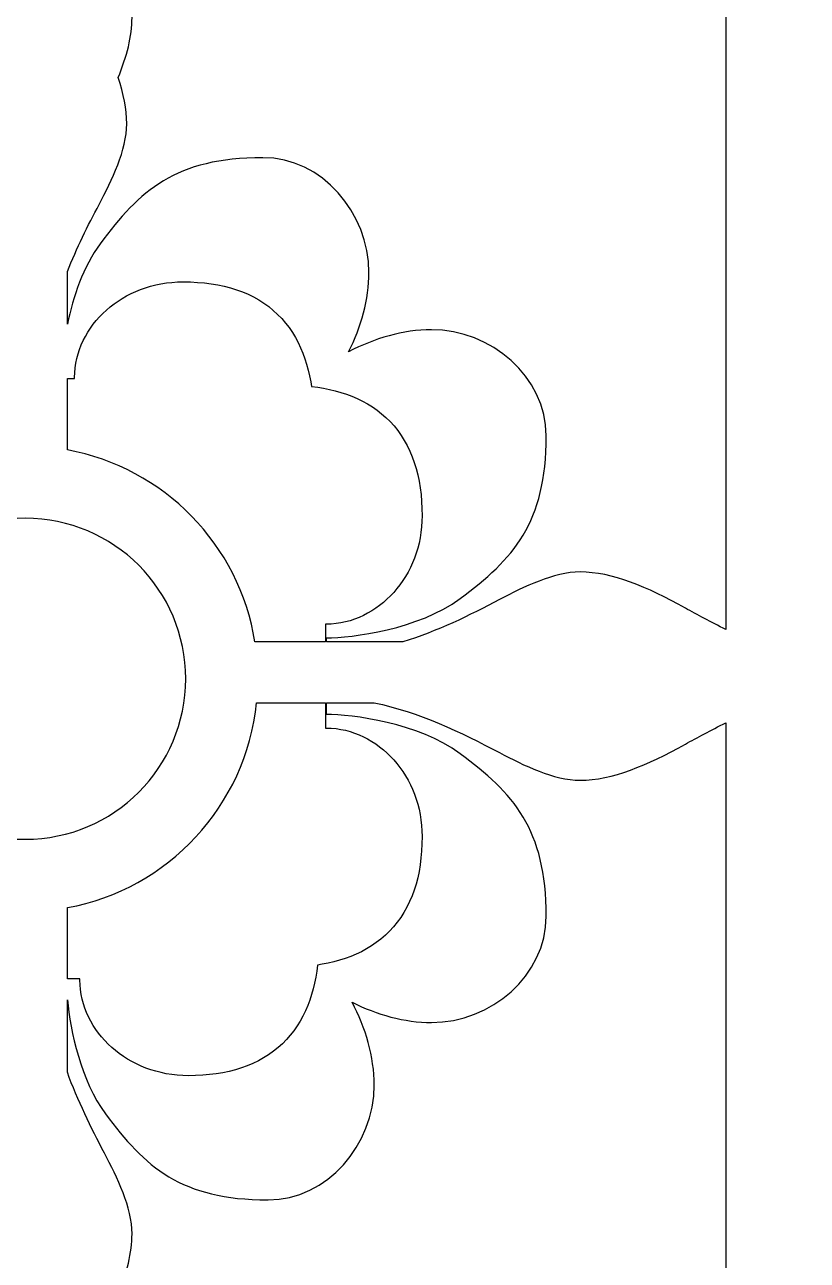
# Model space of a CAD drawing. Header units: centimetres. Extents: x -9.9 to 7.5, y -9.5 to 6.6.
# Drawn here: x 0.302 to 1.127, y -1.533 to -0.231 of the extents above; entities that cross this region are included whole.
import ezdxf

# ---------------------------------------------------------------- set-up
doc = ezdxf.new("R2010")
doc.units = ezdxf.units.CM
doc.header["$MEASUREMENT"] = 0
doc.layers.add('layer 1', color=7, linetype='Continuous')

msp = doc.modelspace()

# ---------------------------------------------------------------- linework, layer by layer
at = {"layer": 'layer 1', "color": 242}
for points, knots in [([(-0.77341, -9.47414), (-0.77341, -9.47414), (-0.77341, 6.55374), (-0.77341, 6.55374), (-0.77341, 6.55374), (-0.77341, 6.55374), (7.53147, 6.55374), (7.53147, 6.55374), (7.53147, 6.55374), (7.53147, 6.55374), (7.53147, -9.47414), (7.53147, -9.47414), (7.53147, -9.47414), (7.53147, -9.47414), (-0.77341, -9.47414), (-0.77341, -9.47414)], [0, 0, 0, 0, 0.2, 0.2, 0.2, 0.2, 0.4, 0.4, 0.4, 0.4, 0.6, 0.6, 0.6, 0.6, 1, 1, 1, 1]), ([(1.04143, -0.86836), (1.04143, -0.86836), (1.04143, 0.31577), (1.04143, 0.31577), (1.04143, 0.31577), (1.02586, 0.30773), (1.01133, 0.29998), (0.99876, 0.29316), (0.99876, 0.29316), (0.95845, 0.27074), (0.92149, 0.25507), (0.88788, 0.25507), (0.88788, 0.25507), (0.85988, 0.25507), (0.82851, 0.27074), (0.80274, 0.2842), (0.80274, 0.2842), (0.76241, 0.30561), (0.71724, 0.32701), (0.67078, 0.33685), (0.67078, 0.33685), (0.67078, 0.33685), (0.62017, 0.33685), (0.62017, 0.33685), (0.62017, 0.33685), (0.62017, 0.33685), (0.62017, 0.32452), (0.62017, 0.32452), (0.62017, 0.32452), (0.64705, 0.32452), (0.71763, 0.31556), (0.7613, 0.28307), (0.7613, 0.28307), (0.81732, 0.24163), (0.85203, 0.20356), (0.85203, 0.11169), (0.85203, 0.11169), (0.85203, 0.04896), (0.7938, -0.00031), (0.73106, -0.00031), (0.73106, -0.00031), (0.70267, -0.00031), (0.67337, 0.00795), (0.6474, 0.02104), (0.6474, 0.02104), (0.66159, -0.00582), (0.67066, -0.03656), (0.67066, -0.0663), (0.67066, -0.0663), (0.67066, -0.12905), (0.62139, -0.18728), (0.55866, -0.18728), (0.55866, -0.18728), (0.46679, -0.18728), (0.42872, -0.15257), (0.38728, -0.09655), (0.38728, -0.09655), (0.36131, -0.06164), (0.35037, -0.00953), (0.34703, 0.0237), (0.34703, 0.0237), (0.34703, 0.0237), (0.34703, -0.05262), (0.34703, -0.05262), (0.34703, -0.05262), (0.35784, -0.08251), (0.372, -0.11131), (0.38616, -0.13799), (0.38616, -0.13799), (0.39961, -0.16376), (0.41528, -0.19512), (0.41528, -0.22313), (0.41528, -0.22313), (0.41528, -0.24308), (0.40976, -0.26421), (0.40059, -0.28651), (0.40059, -0.28651), (0.40636, -0.30341), (0.40968, -0.31959), (0.40968, -0.33506), (0.40968, -0.33506), (0.40968, -0.36307), (0.39401, -0.39444), (0.38055, -0.4202), (0.38055, -0.4202), (0.36872, -0.44248), (0.3569, -0.46624), (0.34703, -0.49087), (0.34703, -0.49087), (0.34703, -0.49087), (0.34703, -0.54626), (0.34703, -0.54626), (0.34703, -0.54626), (0.35309, -0.51773), (0.36384, -0.48563), (0.38168, -0.46164), (0.38168, -0.46164), (0.42312, -0.40563), (0.46119, -0.37092), (0.55306, -0.37092), (0.55306, -0.37092), (0.61579, -0.37092), (0.66506, -0.42914), (0.66506, -0.49189), (0.66506, -0.49189), (0.66506, -0.52027), (0.6568, -0.54958), (0.64371, -0.57554), (0.64371, -0.57554), (0.67057, -0.56135), (0.70132, -0.55228), (0.73106, -0.55228), (0.73106, -0.55228), (0.7938, -0.55228), (0.85203, -0.60156), (0.85203, -0.66429), (0.85203, -0.66429), (0.85203, -0.75615), (0.81732, -0.79422), (0.7613, -0.83566), (0.7613, -0.83566), (0.71763, -0.86815), (0.64705, -0.87712), (0.62017, -0.87712), (0.62017, -0.87712), (0.62017, -0.87712), (0.62017, -0.88147), (0.62017, -0.88147), (0.62017, -0.88147), (0.62017, -0.88147), (0.70095, -0.88147), (0.70095, -0.88147), (0.70095, -0.88147), (0.73671, -0.87026), (0.7712, -0.85352), (0.80274, -0.83678), (0.80274, -0.83678), (0.82851, -0.82334), (0.85988, -0.80767), (0.88788, -0.80767), (0.88788, -0.80767), (0.92149, -0.80767), (0.95845, -0.82334), (0.99876, -0.84575), (0.99876, -0.84575), (1.01133, -0.85257), (1.02586, -0.86032), (1.04143, -0.86836)], [0, 0, 0, 0, 0.0263158, 0.0263158, 0.0263158, 0.0263158, 0.0526316, 0.0526316, 0.0526316, 0.0526316, 0.0789474, 0.0789474, 0.0789474, 0.0789474, 0.1052632, 0.1052632, 0.1052632, 0.1052632, 0.1315789, 0.1315789, 0.1315789, 0.1315789, 0.1578947, 0.1578947, 0.1578947, 0.1578947, 0.1842105, 0.1842105, 0.1842105, 0.1842105, 0.2105263, 0.2105263, 0.2105263, 0.2105263, 0.2368421, 0.2368421, 0.2368421, 0.2368421, 0.2631579, 0.2631579, 0.2631579, 0.2631579, 0.2894737, 0.2894737, 0.2894737, 0.2894737, 0.3157895, 0.3157895, 0.3157895, 0.3157895, 0.3421053, 0.3421053, 0.3421053, 0.3421053, 0.3684211, 0.3684211, 0.3684211, 0.3684211, 0.3947368, 0.3947368, 0.3947368, 0.3947368, 0.4210526, 0.4210526, 0.4210526, 0.4210526, 0.4473684, 0.4473684, 0.4473684, 0.4473684, 0.4736842, 0.4736842, 0.4736842, 0.4736842, 0.5, 0.5, 0.5, 0.5, 0.5263158, 0.5263158, 0.5263158, 0.5263158, 0.5526316, 0.5526316, 0.5526316, 0.5526316, 0.5789474, 0.5789474, 0.5789474, 0.5789474, 0.6052632, 0.6052632, 0.6052632, 0.6052632, 0.6315789, 0.6315789, 0.6315789, 0.6315789, 0.6578947, 0.6578947, 0.6578947, 0.6578947, 0.6842105, 0.6842105, 0.6842105, 0.6842105, 0.7105263, 0.7105263, 0.7105263, 0.7105263, 0.7368421, 0.7368421, 0.7368421, 0.7368421, 0.7631579, 0.7631579, 0.7631579, 0.7631579, 0.7894737, 0.7894737, 0.7894737, 0.7894737, 0.8157895, 0.8157895, 0.8157895, 0.8157895, 0.8421053, 0.8421053, 0.8421053, 0.8421053, 0.8684211, 0.8684211, 0.8684211, 0.8684211, 0.8947368, 0.8947368, 0.8947368, 0.8947368, 0.9210526, 0.9210526, 0.9210526, 0.9210526, 0.9473684, 0.9473684, 0.9473684, 0.9473684, 1, 1, 1, 1]), ([(0.34703, -0.60376), (0.34703, -0.60376), (0.34703, -0.679), (0.34703, -0.679), (0.34703, -0.679), (0.44876, -0.69758), (0.52859, -0.77895), (0.54488, -0.88147), (0.54488, -0.88147), (0.54488, -0.88147), (0.61919, -0.88147), (0.61919, -0.88147), (0.61919, -0.88147), (0.61919, -0.88147), (0.61919, -0.86268), (0.61919, -0.86268), (0.61919, -0.86268), (0.61919, -0.86268), (0.62055, -0.86268), (0.62055, -0.86268), (0.62055, -0.86268), (0.62055, -0.86268), (0.62528, -0.86254), (0.62528, -0.86254), (0.62528, -0.86254), (0.62528, -0.86254), (0.63036, -0.86208), (0.63036, -0.86208), (0.63036, -0.86208), (0.63036, -0.86208), (0.63538, -0.86133), (0.63538, -0.86133), (0.63538, -0.86133), (0.63538, -0.86133), (0.64034, -0.86029), (0.64034, -0.86029), (0.64034, -0.86029), (0.64034, -0.86029), (0.6452, -0.85899), (0.6452, -0.85899), (0.6452, -0.85899), (0.6452, -0.85899), (0.64999, -0.85742), (0.64999, -0.85742), (0.64999, -0.85742), (0.64999, -0.85742), (0.65467, -0.85559), (0.65467, -0.85559), (0.65467, -0.85559), (0.65467, -0.85559), (0.65924, -0.85352), (0.65924, -0.85352), (0.65924, -0.85352), (0.65924, -0.85352), (0.66371, -0.85122), (0.66371, -0.85122), (0.66371, -0.85122), (0.66371, -0.85122), (0.66806, -0.84868), (0.66806, -0.84868), (0.66806, -0.84868), (0.66806, -0.84868), (0.67227, -0.84593), (0.67227, -0.84593), (0.67227, -0.84593), (0.67227, -0.84593), (0.67636, -0.84297), (0.67636, -0.84297), (0.67636, -0.84297), (0.67636, -0.84297), (0.68031, -0.8398), (0.68031, -0.8398), (0.68031, -0.8398), (0.68031, -0.8398), (0.68412, -0.83643), (0.68412, -0.83643), (0.68412, -0.83643), (0.68412, -0.83643), (0.68779, -0.83287), (0.68779, -0.83287), (0.68779, -0.83287), (0.68779, -0.83287), (0.6913, -0.82912), (0.6913, -0.82912), (0.6913, -0.82912), (0.6913, -0.82912), (0.69465, -0.82519), (0.69465, -0.82519), (0.69465, -0.82519), (0.69465, -0.82519), (0.69783, -0.82108), (0.69783, -0.82108), (0.69783, -0.82108), (0.69783, -0.82108), (0.70084, -0.8168), (0.70084, -0.8168), (0.70084, -0.8168), (0.70084, -0.8168), (0.70367, -0.81236), (0.70367, -0.81236), (0.70367, -0.81236), (0.70367, -0.81236), (0.70632, -0.80776), (0.70632, -0.80776), (0.70632, -0.80776), (0.70632, -0.80776), (0.70877, -0.803), (0.70877, -0.803), (0.70877, -0.803), (0.70877, -0.803), (0.71102, -0.7981), (0.71102, -0.7981), (0.71102, -0.7981), (0.71102, -0.7981), (0.71307, -0.79305), (0.71307, -0.79305), (0.71307, -0.79305), (0.71307, -0.79305), (0.7149, -0.78786), (0.7149, -0.78786), (0.7149, -0.78786), (0.7149, -0.78786), (0.71651, -0.78255), (0.71651, -0.78255), (0.71651, -0.78255), (0.71651, -0.78255), (0.71789, -0.77711), (0.71789, -0.77711), (0.71789, -0.77711), (0.71789, -0.77711), (0.71904, -0.77155), (0.71904, -0.77155), (0.71904, -0.77155), (0.71904, -0.77155), (0.71994, -0.76588), (0.71994, -0.76588), (0.71994, -0.76588), (0.71994, -0.76588), (0.72059, -0.76012), (0.72059, -0.76012), (0.72059, -0.76012), (0.72059, -0.76012), (0.72099, -0.75426), (0.72099, -0.75426), (0.72099, -0.75426), (0.72099, -0.75426), (0.72112, -0.74839), (0.72112, -0.74839), (0.72112, -0.74839), (0.72112, -0.74839), (0.72099, -0.74065), (0.72099, -0.74065), (0.72099, -0.74065), (0.72099, -0.74065), (0.72062, -0.73319), (0.72062, -0.73319), (0.72062, -0.73319), (0.72062, -0.73319), (0.72, -0.72592), (0.72, -0.72592), (0.72, -0.72592), (0.72, -0.72592), (0.71912, -0.71883), (0.71912, -0.71883), (0.71912, -0.71883), (0.71912, -0.71883), (0.71798, -0.71193), (0.71798, -0.71193), (0.71798, -0.71193), (0.71798, -0.71193), (0.71658, -0.70521), (0.71658, -0.70521), (0.71658, -0.70521), (0.71658, -0.70521), (0.71491, -0.69868), (0.71491, -0.69868), (0.71491, -0.69868), (0.71491, -0.69868), (0.71296, -0.69233), (0.71296, -0.69233), (0.71296, -0.69233), (0.71296, -0.69233), (0.71074, -0.68617), (0.71074, -0.68617), (0.71074, -0.68617), (0.71074, -0.68617), (0.70824, -0.68021), (0.70824, -0.68021), (0.70824, -0.68021), (0.70824, -0.68021), (0.70546, -0.67446), (0.70546, -0.67446), (0.70546, -0.67446), (0.70546, -0.67446), (0.70239, -0.66892), (0.70239, -0.66892), (0.70239, -0.66892), (0.70239, -0.66892), (0.69905, -0.66361), (0.69905, -0.66361), (0.69905, -0.66361), (0.69905, -0.66361), (0.69544, -0.65853), (0.69544, -0.65853), (0.69544, -0.65853), (0.69544, -0.65853), (0.69157, -0.65371), (0.69157, -0.65371), (0.69157, -0.65371), (0.69157, -0.65371), (0.68744, -0.64913), (0.68744, -0.64913), (0.68744, -0.64913), (0.68744, -0.64913), (0.68307, -0.64483), (0.68307, -0.64483), (0.68307, -0.64483), (0.68307, -0.64483), (0.67849, -0.6408), (0.67849, -0.6408), (0.67849, -0.6408), (0.67849, -0.6408), (0.67369, -0.63705), (0.67369, -0.63705), (0.67369, -0.63705), (0.67369, -0.63705), (0.6687, -0.63357), (0.6687, -0.63357), (0.6687, -0.63357), (0.6687, -0.63357), (0.66354, -0.63037), (0.66354, -0.63037), (0.66354, -0.63037), (0.66354, -0.63037), (0.65822, -0.62745), (0.65822, -0.62745), (0.65822, -0.62745), (0.65822, -0.62745), (0.65275, -0.62478), (0.65275, -0.62478), (0.65275, -0.62478), (0.65275, -0.62478), (0.64713, -0.62238), (0.64713, -0.62238), (0.64713, -0.62238), (0.64713, -0.62238), (0.6414, -0.62022), (0.6414, -0.62022), (0.6414, -0.62022), (0.6414, -0.62022), (0.63554, -0.61831), (0.63554, -0.61831), (0.63554, -0.61831), (0.63554, -0.61831), (0.62957, -0.61663), (0.62957, -0.61663), (0.62957, -0.61663), (0.62957, -0.61663), (0.6235, -0.61516), (0.6235, -0.61516), (0.6235, -0.61516), (0.6235, -0.61516), (0.61731, -0.61391), (0.61731, -0.61391), (0.61731, -0.61391), (0.61731, -0.61391), (0.61103, -0.61286), (0.61103, -0.61286), (0.61103, -0.61286), (0.61103, -0.61286), (0.60465, -0.61201), (0.60465, -0.61201), (0.60465, -0.61201), (0.60465, -0.61201), (0.60446, -0.61199), (0.60446, -0.61199), (0.60446, -0.61199), (0.60446, -0.61199), (0.60369, -0.60718), (0.60369, -0.60718), (0.60369, -0.60718), (0.60369, -0.60718), (0.60249, -0.60092), (0.60249, -0.60092), (0.60249, -0.60092), (0.60249, -0.60092), (0.60106, -0.59477), (0.60106, -0.59477), (0.60106, -0.59477), (0.60106, -0.59477), (0.59942, -0.58872), (0.59942, -0.58872), (0.59942, -0.58872), (0.59942, -0.58872), (0.59754, -0.58279), (0.59754, -0.58279), (0.59754, -0.58279), (0.59754, -0.58279), (0.59542, -0.57698), (0.59542, -0.57698), (0.59542, -0.57698), (0.59542, -0.57698), (0.59304, -0.57129), (0.59304, -0.57129), (0.59304, -0.57129), (0.59304, -0.57129), (0.59041, -0.56575), (0.59041, -0.56575), (0.59041, -0.56575), (0.59041, -0.56575), (0.58751, -0.56035), (0.58751, -0.56035), (0.58751, -0.56035), (0.58751, -0.56035), (0.58433, -0.55511), (0.58433, -0.55511), (0.58433, -0.55511), (0.58433, -0.55511), (0.58087, -0.55005), (0.58087, -0.55005), (0.58087, -0.55005), (0.58087, -0.55005), (0.57714, -0.54519), (0.57714, -0.54519), (0.57714, -0.54519), (0.57714, -0.54519), (0.57311, -0.54053), (0.57311, -0.54053), (0.57311, -0.54053), (0.57311, -0.54053), (0.56881, -0.53608), (0.56881, -0.53608), (0.56881, -0.53608), (0.56881, -0.53608), (0.56424, -0.53189), (0.56424, -0.53189), (0.56424, -0.53189), (0.56424, -0.53189), (0.5594, -0.52795), (0.5594, -0.52795), (0.5594, -0.52795), (0.5594, -0.52795), (0.55431, -0.52428), (0.55431, -0.52428), (0.55431, -0.52428), (0.55431, -0.52428), (0.54898, -0.52088), (0.54898, -0.52088), (0.54898, -0.52088), (0.54898, -0.52088), (0.54341, -0.51776), (0.54341, -0.51776), (0.54341, -0.51776), (0.54341, -0.51776), (0.53763, -0.51493), (0.53763, -0.51493), (0.53763, -0.51493), (0.53763, -0.51493), (0.53164, -0.51239), (0.53164, -0.51239), (0.53164, -0.51239), (0.53164, -0.51239), (0.52545, -0.51013), (0.52545, -0.51013), (0.52545, -0.51013), (0.52545, -0.51013), (0.51905, -0.50815), (0.51905, -0.50815), (0.51905, -0.50815), (0.51905, -0.50815), (0.51248, -0.50645), (0.51248, -0.50645), (0.51248, -0.50645), (0.51248, -0.50645), (0.50571, -0.50502), (0.50571, -0.50502), (0.50571, -0.50502), (0.50571, -0.50502), (0.49876, -0.50386), (0.49876, -0.50386), (0.49876, -0.50386), (0.49876, -0.50386), (0.49162, -0.50297), (0.49162, -0.50297), (0.49162, -0.50297), (0.49162, -0.50297), (0.48429, -0.50233), (0.48429, -0.50233), (0.48429, -0.50233), (0.48429, -0.50233), (0.47676, -0.50195), (0.47676, -0.50195), (0.47676, -0.50195), (0.47676, -0.50195), (0.46896, -0.50182), (0.46896, -0.50182), (0.46896, -0.50182), (0.46896, -0.50182), (0.46309, -0.50196), (0.46309, -0.50196), (0.46309, -0.50196), (0.46309, -0.50196), (0.45723, -0.50235), (0.45723, -0.50235), (0.45723, -0.50235), (0.45723, -0.50235), (0.45146, -0.503), (0.45146, -0.503), (0.45146, -0.503), (0.45146, -0.503), (0.44579, -0.50391), (0.44579, -0.50391), (0.44579, -0.50391), (0.44579, -0.50391), (0.44024, -0.50505), (0.44024, -0.50505), (0.44024, -0.50505), (0.44024, -0.50505), (0.4348, -0.50643), (0.4348, -0.50643), (0.4348, -0.50643), (0.4348, -0.50643), (0.42948, -0.50804), (0.42948, -0.50804), (0.42948, -0.50804), (0.42948, -0.50804), (0.4243, -0.50987), (0.4243, -0.50987), (0.4243, -0.50987), (0.4243, -0.50987), (0.41925, -0.51192), (0.41925, -0.51192), (0.41925, -0.51192), (0.41925, -0.51192), (0.41434, -0.51418), (0.41434, -0.51418), (0.41434, -0.51418), (0.41434, -0.51418), (0.40959, -0.51663), (0.40959, -0.51663), (0.40959, -0.51663), (0.40959, -0.51663), (0.40499, -0.51927), (0.40499, -0.51927), (0.40499, -0.51927), (0.40499, -0.51927), (0.40054, -0.5221), (0.40054, -0.5221), (0.40054, -0.5221), (0.40054, -0.5221), (0.39626, -0.52511), (0.39626, -0.52511), (0.39626, -0.52511), (0.39626, -0.52511), (0.39216, -0.5283), (0.39216, -0.5283), (0.39216, -0.5283), (0.39216, -0.5283), (0.38823, -0.53164), (0.38823, -0.53164), (0.38823, -0.53164), (0.38823, -0.53164), (0.38447, -0.53515), (0.38447, -0.53515), (0.38447, -0.53515), (0.38447, -0.53515), (0.38091, -0.53882), (0.38091, -0.53882), (0.38091, -0.53882), (0.38091, -0.53882), (0.37754, -0.54263), (0.37754, -0.54263), (0.37754, -0.54263), (0.37754, -0.54263), (0.37437, -0.54658), (0.37437, -0.54658), (0.37437, -0.54658), (0.37437, -0.54658), (0.37141, -0.55067), (0.37141, -0.55067), (0.37141, -0.55067), (0.37141, -0.55067), (0.36865, -0.55489), (0.36865, -0.55489), (0.36865, -0.55489), (0.36865, -0.55489), (0.36612, -0.55924), (0.36612, -0.55924), (0.36612, -0.55924), (0.36612, -0.55924), (0.36381, -0.5637), (0.36381, -0.5637), (0.36381, -0.5637), (0.36381, -0.5637), (0.36175, -0.56827), (0.36175, -0.56827), (0.36175, -0.56827), (0.36175, -0.56827), (0.35992, -0.57295), (0.35992, -0.57295), (0.35992, -0.57295), (0.35992, -0.57295), (0.35835, -0.57774), (0.35835, -0.57774), (0.35835, -0.57774), (0.35835, -0.57774), (0.35704, -0.58261), (0.35704, -0.58261), (0.35704, -0.58261), (0.35704, -0.58261), (0.356, -0.58756), (0.356, -0.58756), (0.356, -0.58756), (0.356, -0.58756), (0.35525, -0.59258), (0.35525, -0.59258), (0.35525, -0.59258), (0.35525, -0.59258), (0.3548, -0.59766), (0.3548, -0.59766), (0.3548, -0.59766), (0.3548, -0.59766), (0.35466, -0.60239), (0.35466, -0.60239), (0.35466, -0.60239), (0.35466, -0.60239), (0.35466, -0.60376), (0.35466, -0.60376), (0.35466, -0.60376), (0.35466, -0.60376), (0.34703, -0.60376), (0.34703, -0.60376)], [0, 0, 0, 0, 0.0074627, 0.0074627, 0.0074627, 0.0074627, 0.0149254, 0.0149254, 0.0149254, 0.0149254, 0.0223881, 0.0223881, 0.0223881, 0.0223881, 0.0298507, 0.0298507, 0.0298507, 0.0298507, 0.0373134, 0.0373134, 0.0373134, 0.0373134, 0.0447761, 0.0447761, 0.0447761, 0.0447761, 0.0522388, 0.0522388, 0.0522388, 0.0522388, 0.0597015, 0.0597015, 0.0597015, 0.0597015, 0.0671642, 0.0671642, 0.0671642, 0.0671642, 0.0746269, 0.0746269, 0.0746269, 0.0746269, 0.0820896, 0.0820896, 0.0820896, 0.0820896, 0.0895522, 0.0895522, 0.0895522, 0.0895522, 0.0970149, 0.0970149, 0.0970149, 0.0970149, 0.1044776, 0.1044776, 0.1044776, 0.1044776, 0.1119403, 0.1119403, 0.1119403, 0.1119403, 0.119403, 0.119403, 0.119403, 0.119403, 0.1268657, 0.1268657, 0.1268657, 0.1268657, 0.1343284, 0.1343284, 0.1343284, 0.1343284, 0.141791, 0.141791, 0.141791, 0.141791, 0.1492537, 0.1492537, 0.1492537, 0.1492537, 0.1567164, 0.1567164, 0.1567164, 0.1567164, 0.1641791, 0.1641791, 0.1641791, 0.1641791, 0.1716418, 0.1716418, 0.1716418, 0.1716418, 0.1791045, 0.1791045, 0.1791045, 0.1791045, 0.1865672, 0.1865672, 0.1865672, 0.1865672, 0.1940299, 0.1940299, 0.1940299, 0.1940299, 0.2014925, 0.2014925, 0.2014925, 0.2014925, 0.2089552, 0.2089552, 0.2089552, 0.2089552, 0.2164179, 0.2164179, 0.2164179, 0.2164179, 0.2238806, 0.2238806, 0.2238806, 0.2238806, 0.2313433, 0.2313433, 0.2313433, 0.2313433, 0.238806, 0.238806, 0.238806, 0.238806, 0.2462687, 0.2462687, 0.2462687, 0.2462687, 0.2537313, 0.2537313, 0.2537313, 0.2537313, 0.261194, 0.261194, 0.261194, 0.261194, 0.2686567, 0.2686567, 0.2686567, 0.2686567, 0.2761194, 0.2761194, 0.2761194, 0.2761194, 0.2835821, 0.2835821, 0.2835821, 0.2835821, 0.2910448, 0.2910448, 0.2910448, 0.2910448, 0.2985075, 0.2985075, 0.2985075, 0.2985075, 0.3059701, 0.3059701, 0.3059701, 0.3059701, 0.3134328, 0.3134328, 0.3134328, 0.3134328, 0.3208955, 0.3208955, 0.3208955, 0.3208955, 0.3283582, 0.3283582, 0.3283582, 0.3283582, 0.3358209, 0.3358209, 0.3358209, 0.3358209, 0.3432836, 0.3432836, 0.3432836, 0.3432836, 0.3507463, 0.3507463, 0.3507463, 0.3507463, 0.358209, 0.358209, 0.358209, 0.358209, 0.3656716, 0.3656716, 0.3656716, 0.3656716, 0.3731343, 0.3731343, 0.3731343, 0.3731343, 0.380597, 0.380597, 0.380597, 0.380597, 0.3880597, 0.3880597, 0.3880597, 0.3880597, 0.3955224, 0.3955224, 0.3955224, 0.3955224, 0.4029851, 0.4029851, 0.4029851, 0.4029851, 0.4104478, 0.4104478, 0.4104478, 0.4104478, 0.4179104, 0.4179104, 0.4179104, 0.4179104, 0.4253731, 0.4253731, 0.4253731, 0.4253731, 0.4328358, 0.4328358, 0.4328358, 0.4328358, 0.4402985, 0.4402985, 0.4402985, 0.4402985, 0.4477612, 0.4477612, 0.4477612, 0.4477612, 0.4552239, 0.4552239, 0.4552239, 0.4552239, 0.4626866, 0.4626866, 0.4626866, 0.4626866, 0.4701493, 0.4701493, 0.4701493, 0.4701493, 0.4776119, 0.4776119, 0.4776119, 0.4776119, 0.4850746, 0.4850746, 0.4850746, 0.4850746, 0.4925373, 0.4925373, 0.4925373, 0.4925373, 0.5, 0.5, 0.5, 0.5, 0.5074627, 0.5074627, 0.5074627, 0.5074627, 0.5149254, 0.5149254, 0.5149254, 0.5149254, 0.5223881, 0.5223881, 0.5223881, 0.5223881, 0.5298507, 0.5298507, 0.5298507, 0.5298507, 0.5373134, 0.5373134, 0.5373134, 0.5373134, 0.5447761, 0.5447761, 0.5447761, 0.5447761, 0.5522388, 0.5522388, 0.5522388, 0.5522388, 0.5597015, 0.5597015, 0.5597015, 0.5597015, 0.5671642, 0.5671642, 0.5671642, 0.5671642, 0.5746269, 0.5746269, 0.5746269, 0.5746269, 0.5820896, 0.5820896, 0.5820896, 0.5820896, 0.5895522, 0.5895522, 0.5895522, 0.5895522, 0.5970149, 0.5970149, 0.5970149, 0.5970149, 0.6044776, 0.6044776, 0.6044776, 0.6044776, 0.6119403, 0.6119403, 0.6119403, 0.6119403, 0.619403, 0.619403, 0.619403, 0.619403, 0.6268657, 0.6268657, 0.6268657, 0.6268657, 0.6343284, 0.6343284, 0.6343284, 0.6343284, 0.641791, 0.641791, 0.641791, 0.641791, 0.6492537, 0.6492537, 0.6492537, 0.6492537, 0.6567164, 0.6567164, 0.6567164, 0.6567164, 0.6641791, 0.6641791, 0.6641791, 0.6641791, 0.6716418, 0.6716418, 0.6716418, 0.6716418, 0.6791045, 0.6791045, 0.6791045, 0.6791045, 0.6865672, 0.6865672, 0.6865672, 0.6865672, 0.6940299, 0.6940299, 0.6940299, 0.6940299, 0.7014925, 0.7014925, 0.7014925, 0.7014925, 0.7089552, 0.7089552, 0.7089552, 0.7089552, 0.7164179, 0.7164179, 0.7164179, 0.7164179, 0.7238806, 0.7238806, 0.7238806, 0.7238806, 0.7313433, 0.7313433, 0.7313433, 0.7313433, 0.738806, 0.738806, 0.738806, 0.738806, 0.7462687, 0.7462687, 0.7462687, 0.7462687, 0.7537313, 0.7537313, 0.7537313, 0.7537313, 0.761194, 0.761194, 0.761194, 0.761194, 0.7686567, 0.7686567, 0.7686567, 0.7686567, 0.7761194, 0.7761194, 0.7761194, 0.7761194, 0.7835821, 0.7835821, 0.7835821, 0.7835821, 0.7910448, 0.7910448, 0.7910448, 0.7910448, 0.7985075, 0.7985075, 0.7985075, 0.7985075, 0.8059701, 0.8059701, 0.8059701, 0.8059701, 0.8134328, 0.8134328, 0.8134328, 0.8134328, 0.8208955, 0.8208955, 0.8208955, 0.8208955, 0.8283582, 0.8283582, 0.8283582, 0.8283582, 0.8358209, 0.8358209, 0.8358209, 0.8358209, 0.8432836, 0.8432836, 0.8432836, 0.8432836, 0.8507463, 0.8507463, 0.8507463, 0.8507463, 0.858209, 0.858209, 0.858209, 0.858209, 0.8656716, 0.8656716, 0.8656716, 0.8656716, 0.8731343, 0.8731343, 0.8731343, 0.8731343, 0.880597, 0.880597, 0.880597, 0.880597, 0.8880597, 0.8880597, 0.8880597, 0.8880597, 0.8955224, 0.8955224, 0.8955224, 0.8955224, 0.9029851, 0.9029851, 0.9029851, 0.9029851, 0.9104478, 0.9104478, 0.9104478, 0.9104478, 0.9179104, 0.9179104, 0.9179104, 0.9179104, 0.9253731, 0.9253731, 0.9253731, 0.9253731, 0.9328358, 0.9328358, 0.9328358, 0.9328358, 0.9402985, 0.9402985, 0.9402985, 0.9402985, 0.9477612, 0.9477612, 0.9477612, 0.9477612, 0.9552239, 0.9552239, 0.9552239, 0.9552239, 0.9626866, 0.9626866, 0.9626866, 0.9626866, 0.9701493, 0.9701493, 0.9701493, 0.9701493, 0.9776119, 0.9776119, 0.9776119, 0.9776119, 0.9850746, 0.9850746, 0.9850746, 0.9850746, 1, 1, 1, 1]), ([(0.13354, -0.92024), (0.13354, -0.82683), (0.20929, -0.75107), (0.3027, -0.75107), (0.3027, -0.75107), (0.39612, -0.75107), (0.47187, -0.82683), (0.47187, -0.92024), (0.47187, -0.92024), (0.47187, -1.01365), (0.39612, -1.08941), (0.3027, -1.08941), (0.3027, -1.08941), (0.20929, -1.08941), (0.13354, -1.01365), (0.13354, -0.92024)], [0, 0, 0, 0, 0.2, 0.2, 0.2, 0.2, 0.4, 0.4, 0.4, 0.4, 0.6, 0.6, 0.6, 0.6, 1, 1, 1, 1]), ([(1.04143, -2.15065), (1.04143, -2.15065), (1.04143, -0.96652), (1.04143, -0.96652), (1.04143, -0.96652), (1.02586, -0.97456), (1.01133, -0.9823), (0.99876, -0.98913), (0.99876, -0.98913), (0.95845, -1.01154), (0.92149, -1.02721), (0.88788, -1.02721), (0.88788, -1.02721), (0.85988, -1.02721), (0.82851, -1.01154), (0.80274, -0.99809), (0.80274, -0.99809), (0.76241, -0.97668), (0.71724, -0.95528), (0.67078, -0.94544), (0.67078, -0.94544), (0.67078, -0.94544), (0.62017, -0.94544), (0.62017, -0.94544), (0.62017, -0.94544), (0.62017, -0.94544), (0.62017, -0.95776), (0.62017, -0.95776), (0.62017, -0.95776), (0.64705, -0.95776), (0.71763, -0.96673), (0.7613, -0.99921), (0.7613, -0.99921), (0.81732, -1.04065), (0.85203, -1.07873), (0.85203, -1.17059), (0.85203, -1.17059), (0.85203, -1.23332), (0.7938, -1.2826), (0.73106, -1.2826), (0.73106, -1.2826), (0.70267, -1.2826), (0.67337, -1.27434), (0.6474, -1.26124), (0.6474, -1.26124), (0.66159, -1.2881), (0.67066, -1.31885), (0.67066, -1.34859), (0.67066, -1.34859), (0.67066, -1.41133), (0.62139, -1.46956), (0.55866, -1.46956), (0.55866, -1.46956), (0.46679, -1.46956), (0.42872, -1.43485), (0.38728, -1.37884), (0.38728, -1.37884), (0.36131, -1.34392), (0.35037, -1.29182), (0.34703, -1.25858), (0.34703, -1.25858), (0.34703, -1.25858), (0.34703, -1.33491), (0.34703, -1.33491), (0.34703, -1.33491), (0.35784, -1.3648), (0.372, -1.3936), (0.38616, -1.42028), (0.38616, -1.42028), (0.39961, -1.44604), (0.41528, -1.47741), (0.41528, -1.50542), (0.41528, -1.50542), (0.41528, -1.52536), (0.40976, -1.54649), (0.40059, -1.5688), (0.40059, -1.5688), (0.40636, -1.58569), (0.40968, -1.60187), (0.40968, -1.61735), (0.40968, -1.61735), (0.40968, -1.64535), (0.39401, -1.67672), (0.38055, -1.70249), (0.38055, -1.70249), (0.36872, -1.72477), (0.3569, -1.74853), (0.34703, -1.77316), (0.34703, -1.77316), (0.34703, -1.77316), (0.34703, -1.82854), (0.34703, -1.82854), (0.34703, -1.82854), (0.35309, -1.80002), (0.36384, -1.76791), (0.38168, -1.74393), (0.38168, -1.74393), (0.42312, -1.68791), (0.46119, -1.6532), (0.55306, -1.6532), (0.55306, -1.6532), (0.61579, -1.6532), (0.66506, -1.71143), (0.66506, -1.77417), (0.66506, -1.77417), (0.66506, -1.80256), (0.6568, -1.83186), (0.64371, -1.85783), (0.64371, -1.85783), (0.67057, -1.84364), (0.70132, -1.83457), (0.73106, -1.83457), (0.73106, -1.83457), (0.7938, -1.83457), (0.85203, -1.88384), (0.85203, -1.94657), (0.85203, -1.94657), (0.85203, -2.03844), (0.81732, -2.07651), (0.7613, -2.11795), (0.7613, -2.11795), (0.71763, -2.15044), (0.64705, -2.1594), (0.62017, -2.1594), (0.62017, -2.1594), (0.62017, -2.1594), (0.62017, -2.16376), (0.62017, -2.16376), (0.62017, -2.16376), (0.62017, -2.16376), (0.70095, -2.16376), (0.70095, -2.16376), (0.70095, -2.16376), (0.73671, -2.15255), (0.7712, -2.13581), (0.80274, -2.11907), (0.80274, -2.11907), (0.82851, -2.10562), (0.85988, -2.08995), (0.88788, -2.08995), (0.88788, -2.08995), (0.92149, -2.08995), (0.95845, -2.10562), (0.99876, -2.12804), (0.99876, -2.12804), (1.01133, -2.13486), (1.02586, -2.14261), (1.04143, -2.15065)], [0, 0, 0, 0, 0.0263158, 0.0263158, 0.0263158, 0.0263158, 0.0526316, 0.0526316, 0.0526316, 0.0526316, 0.0789474, 0.0789474, 0.0789474, 0.0789474, 0.1052632, 0.1052632, 0.1052632, 0.1052632, 0.1315789, 0.1315789, 0.1315789, 0.1315789, 0.1578947, 0.1578947, 0.1578947, 0.1578947, 0.1842105, 0.1842105, 0.1842105, 0.1842105, 0.2105263, 0.2105263, 0.2105263, 0.2105263, 0.2368421, 0.2368421, 0.2368421, 0.2368421, 0.2631579, 0.2631579, 0.2631579, 0.2631579, 0.2894737, 0.2894737, 0.2894737, 0.2894737, 0.3157895, 0.3157895, 0.3157895, 0.3157895, 0.3421053, 0.3421053, 0.3421053, 0.3421053, 0.3684211, 0.3684211, 0.3684211, 0.3684211, 0.3947368, 0.3947368, 0.3947368, 0.3947368, 0.4210526, 0.4210526, 0.4210526, 0.4210526, 0.4473684, 0.4473684, 0.4473684, 0.4473684, 0.4736842, 0.4736842, 0.4736842, 0.4736842, 0.5, 0.5, 0.5, 0.5, 0.5263158, 0.5263158, 0.5263158, 0.5263158, 0.5526316, 0.5526316, 0.5526316, 0.5526316, 0.5789474, 0.5789474, 0.5789474, 0.5789474, 0.6052632, 0.6052632, 0.6052632, 0.6052632, 0.6315789, 0.6315789, 0.6315789, 0.6315789, 0.6578947, 0.6578947, 0.6578947, 0.6578947, 0.6842105, 0.6842105, 0.6842105, 0.6842105, 0.7105263, 0.7105263, 0.7105263, 0.7105263, 0.7368421, 0.7368421, 0.7368421, 0.7368421, 0.7631579, 0.7631579, 0.7631579, 0.7631579, 0.7894737, 0.7894737, 0.7894737, 0.7894737, 0.8157895, 0.8157895, 0.8157895, 0.8157895, 0.8421053, 0.8421053, 0.8421053, 0.8421053, 0.8684211, 0.8684211, 0.8684211, 0.8684211, 0.8947368, 0.8947368, 0.8947368, 0.8947368, 0.9210526, 0.9210526, 0.9210526, 0.9210526, 0.9473684, 0.9473684, 0.9473684, 0.9473684, 1, 1, 1, 1]), ([(0.61919, -0.94544), (0.61919, -0.94544), (0.54665, -0.94544), (0.54665, -0.94544), (0.54665, -0.94544), (0.53553, -1.05428), (0.45321, -1.14208), (0.34703, -1.16147), (0.34703, -1.16147), (0.34703, -1.16147), (0.34703, -1.23672), (0.34703, -1.23672), (0.34703, -1.23672), (0.34703, -1.23672), (0.36027, -1.23672), (0.36027, -1.23672), (0.36027, -1.23672), (0.36027, -1.23672), (0.36027, -1.23809), (0.36027, -1.23809), (0.36027, -1.23809), (0.36027, -1.23809), (0.36041, -1.24282), (0.36041, -1.24282), (0.36041, -1.24282), (0.36041, -1.24282), (0.36087, -1.2479), (0.36087, -1.2479), (0.36087, -1.2479), (0.36087, -1.2479), (0.36162, -1.25292), (0.36162, -1.25292), (0.36162, -1.25292), (0.36162, -1.25292), (0.36265, -1.25787), (0.36265, -1.25787), (0.36265, -1.25787), (0.36265, -1.25787), (0.36396, -1.26274), (0.36396, -1.26274), (0.36396, -1.26274), (0.36396, -1.26274), (0.36553, -1.26752), (0.36553, -1.26752), (0.36553, -1.26752), (0.36553, -1.26752), (0.36735, -1.27221), (0.36735, -1.27221), (0.36735, -1.27221), (0.36735, -1.27221), (0.36942, -1.27678), (0.36942, -1.27678), (0.36942, -1.27678), (0.36942, -1.27678), (0.37172, -1.28124), (0.37172, -1.28124), (0.37172, -1.28124), (0.37172, -1.28124), (0.37426, -1.28559), (0.37426, -1.28559), (0.37426, -1.28559), (0.37426, -1.28559), (0.37701, -1.28981), (0.37701, -1.28981), (0.37701, -1.28981), (0.37701, -1.28981), (0.37998, -1.2939), (0.37998, -1.2939), (0.37998, -1.2939), (0.37998, -1.2939), (0.38314, -1.29785), (0.38314, -1.29785), (0.38314, -1.29785), (0.38314, -1.29785), (0.38652, -1.30166), (0.38652, -1.30166), (0.38652, -1.30166), (0.38652, -1.30166), (0.39008, -1.30533), (0.39008, -1.30533), (0.39008, -1.30533), (0.39008, -1.30533), (0.39383, -1.30883), (0.39383, -1.30883), (0.39383, -1.30883), (0.39383, -1.30883), (0.39775, -1.31218), (0.39775, -1.31218), (0.39775, -1.31218), (0.39775, -1.31218), (0.40186, -1.31536), (0.40186, -1.31536), (0.40186, -1.31536), (0.40186, -1.31536), (0.40614, -1.31838), (0.40614, -1.31838), (0.40614, -1.31838), (0.40614, -1.31838), (0.41058, -1.32121), (0.41058, -1.32121), (0.41058, -1.32121), (0.41058, -1.32121), (0.41519, -1.32385), (0.41519, -1.32385), (0.41519, -1.32385), (0.41519, -1.32385), (0.41995, -1.32631), (0.41995, -1.32631), (0.41995, -1.32631), (0.41995, -1.32631), (0.42485, -1.32856), (0.42485, -1.32856), (0.42485, -1.32856), (0.42485, -1.32856), (0.4299, -1.3306), (0.4299, -1.3306), (0.4299, -1.3306), (0.4299, -1.3306), (0.43508, -1.33244), (0.43508, -1.33244), (0.43508, -1.33244), (0.43508, -1.33244), (0.4404, -1.33405), (0.4404, -1.33405), (0.4404, -1.33405), (0.4404, -1.33405), (0.44584, -1.33543), (0.44584, -1.33543), (0.44584, -1.33543), (0.44584, -1.33543), (0.4514, -1.33657), (0.4514, -1.33657), (0.4514, -1.33657), (0.4514, -1.33657), (0.45706, -1.33748), (0.45706, -1.33748), (0.45706, -1.33748), (0.45706, -1.33748), (0.46283, -1.33813), (0.46283, -1.33813), (0.46283, -1.33813), (0.46283, -1.33813), (0.46869, -1.33852), (0.46869, -1.33852), (0.46869, -1.33852), (0.46869, -1.33852), (0.47456, -1.33865), (0.47456, -1.33865), (0.47456, -1.33865), (0.47456, -1.33865), (0.48229, -1.33853), (0.48229, -1.33853), (0.48229, -1.33853), (0.48229, -1.33853), (0.48975, -1.33816), (0.48975, -1.33816), (0.48975, -1.33816), (0.48975, -1.33816), (0.49703, -1.33753), (0.49703, -1.33753), (0.49703, -1.33753), (0.49703, -1.33753), (0.50411, -1.33666), (0.50411, -1.33666), (0.50411, -1.33666), (0.50411, -1.33666), (0.51102, -1.33552), (0.51102, -1.33552), (0.51102, -1.33552), (0.51102, -1.33552), (0.51773, -1.33411), (0.51773, -1.33411), (0.51773, -1.33411), (0.51773, -1.33411), (0.52427, -1.33244), (0.52427, -1.33244), (0.52427, -1.33244), (0.52427, -1.33244), (0.53062, -1.3305), (0.53062, -1.3305), (0.53062, -1.3305), (0.53062, -1.3305), (0.53677, -1.32828), (0.53677, -1.32828), (0.53677, -1.32828), (0.53677, -1.32828), (0.54273, -1.32577), (0.54273, -1.32577), (0.54273, -1.32577), (0.54273, -1.32577), (0.54848, -1.32299), (0.54848, -1.32299), (0.54848, -1.32299), (0.54848, -1.32299), (0.55403, -1.31993), (0.55403, -1.31993), (0.55403, -1.31993), (0.55403, -1.31993), (0.55934, -1.31659), (0.55934, -1.31659), (0.55934, -1.31659), (0.55934, -1.31659), (0.56441, -1.31298), (0.56441, -1.31298), (0.56441, -1.31298), (0.56441, -1.31298), (0.56924, -1.3091), (0.56924, -1.3091), (0.56924, -1.3091), (0.56924, -1.3091), (0.57381, -1.30498), (0.57381, -1.30498), (0.57381, -1.30498), (0.57381, -1.30498), (0.57811, -1.30061), (0.57811, -1.30061), (0.57811, -1.30061), (0.57811, -1.30061), (0.58215, -1.29602), (0.58215, -1.29602), (0.58215, -1.29602), (0.58215, -1.29602), (0.5859, -1.29123), (0.5859, -1.29123), (0.5859, -1.29123), (0.5859, -1.29123), (0.58937, -1.28624), (0.58937, -1.28624), (0.58937, -1.28624), (0.58937, -1.28624), (0.59257, -1.28108), (0.59257, -1.28108), (0.59257, -1.28108), (0.59257, -1.28108), (0.5955, -1.27575), (0.5955, -1.27575), (0.5955, -1.27575), (0.5955, -1.27575), (0.59816, -1.27028), (0.59816, -1.27028), (0.59816, -1.27028), (0.59816, -1.27028), (0.60057, -1.26467), (0.60057, -1.26467), (0.60057, -1.26467), (0.60057, -1.26467), (0.60272, -1.25893), (0.60272, -1.25893), (0.60272, -1.25893), (0.60272, -1.25893), (0.60464, -1.25308), (0.60464, -1.25308), (0.60464, -1.25308), (0.60464, -1.25308), (0.60632, -1.24711), (0.60632, -1.24711), (0.60632, -1.24711), (0.60632, -1.24711), (0.60778, -1.24103), (0.60778, -1.24103), (0.60778, -1.24103), (0.60778, -1.24103), (0.60903, -1.23485), (0.60903, -1.23485), (0.60903, -1.23485), (0.60903, -1.23485), (0.61008, -1.22856), (0.61008, -1.22856), (0.61008, -1.22856), (0.61008, -1.22856), (0.61093, -1.22218), (0.61093, -1.22218), (0.61093, -1.22218), (0.61093, -1.22218), (0.61095, -1.22199), (0.61095, -1.22199), (0.61095, -1.22199), (0.61095, -1.22199), (0.61576, -1.22123), (0.61576, -1.22123), (0.61576, -1.22123), (0.61576, -1.22123), (0.62202, -1.22002), (0.62202, -1.22002), (0.62202, -1.22002), (0.62202, -1.22002), (0.62817, -1.2186), (0.62817, -1.2186), (0.62817, -1.2186), (0.62817, -1.2186), (0.63422, -1.21695), (0.63422, -1.21695), (0.63422, -1.21695), (0.63422, -1.21695), (0.64016, -1.21508), (0.64016, -1.21508), (0.64016, -1.21508), (0.64016, -1.21508), (0.64597, -1.21295), (0.64597, -1.21295), (0.64597, -1.21295), (0.64597, -1.21295), (0.65165, -1.21058), (0.65165, -1.21058), (0.65165, -1.21058), (0.65165, -1.21058), (0.6572, -1.20795), (0.6572, -1.20795), (0.6572, -1.20795), (0.6572, -1.20795), (0.66259, -1.20505), (0.66259, -1.20505), (0.66259, -1.20505), (0.66259, -1.20505), (0.66783, -1.20187), (0.66783, -1.20187), (0.66783, -1.20187), (0.66783, -1.20187), (0.67289, -1.19841), (0.67289, -1.19841), (0.67289, -1.19841), (0.67289, -1.19841), (0.67776, -1.19467), (0.67776, -1.19467), (0.67776, -1.19467), (0.67776, -1.19467), (0.68242, -1.19065), (0.68242, -1.19065), (0.68242, -1.19065), (0.68242, -1.19065), (0.68686, -1.18634), (0.68686, -1.18634), (0.68686, -1.18634), (0.68686, -1.18634), (0.69105, -1.18178), (0.69105, -1.18178), (0.69105, -1.18178), (0.69105, -1.18178), (0.69499, -1.17694), (0.69499, -1.17694), (0.69499, -1.17694), (0.69499, -1.17694), (0.69866, -1.17185), (0.69866, -1.17185), (0.69866, -1.17185), (0.69866, -1.17185), (0.70206, -1.16652), (0.70206, -1.16652), (0.70206, -1.16652), (0.70206, -1.16652), (0.70518, -1.16095), (0.70518, -1.16095), (0.70518, -1.16095), (0.70518, -1.16095), (0.70801, -1.15517), (0.70801, -1.15517), (0.70801, -1.15517), (0.70801, -1.15517), (0.71055, -1.14918), (0.71055, -1.14918), (0.71055, -1.14918), (0.71055, -1.14918), (0.71282, -1.14298), (0.71282, -1.14298), (0.71282, -1.14298), (0.71282, -1.14298), (0.7148, -1.13659), (0.7148, -1.13659), (0.7148, -1.13659), (0.7148, -1.13659), (0.7165, -1.13001), (0.7165, -1.13001), (0.7165, -1.13001), (0.7165, -1.13001), (0.71792, -1.12325), (0.71792, -1.12325), (0.71792, -1.12325), (0.71792, -1.12325), (0.71908, -1.11629), (0.71908, -1.11629), (0.71908, -1.11629), (0.71908, -1.11629), (0.71998, -1.10915), (0.71998, -1.10915), (0.71998, -1.10915), (0.71998, -1.10915), (0.72061, -1.10182), (0.72061, -1.10182), (0.72061, -1.10182), (0.72061, -1.10182), (0.72099, -1.0943), (0.72099, -1.0943), (0.72099, -1.0943), (0.72099, -1.0943), (0.72112, -1.08649), (0.72112, -1.08649), (0.72112, -1.08649), (0.72112, -1.08649), (0.72099, -1.08062), (0.72099, -1.08062), (0.72099, -1.08062), (0.72099, -1.08062), (0.72059, -1.07476), (0.72059, -1.07476), (0.72059, -1.07476), (0.72059, -1.07476), (0.71994, -1.069), (0.71994, -1.069), (0.71994, -1.069), (0.71994, -1.069), (0.71904, -1.06333), (0.71904, -1.06333), (0.71904, -1.06333), (0.71904, -1.06333), (0.71789, -1.05777), (0.71789, -1.05777), (0.71789, -1.05777), (0.71789, -1.05777), (0.71651, -1.05234), (0.71651, -1.05234), (0.71651, -1.05234), (0.71651, -1.05234), (0.7149, -1.04702), (0.7149, -1.04702), (0.7149, -1.04702), (0.7149, -1.04702), (0.71307, -1.04183), (0.71307, -1.04183), (0.71307, -1.04183), (0.71307, -1.04183), (0.71102, -1.03678), (0.71102, -1.03678), (0.71102, -1.03678), (0.71102, -1.03678), (0.70877, -1.03188), (0.70877, -1.03188), (0.70877, -1.03188), (0.70877, -1.03188), (0.70632, -1.02712), (0.70632, -1.02712), (0.70632, -1.02712), (0.70632, -1.02712), (0.70367, -1.02252), (0.70367, -1.02252), (0.70367, -1.02252), (0.70367, -1.02252), (0.70084, -1.01808), (0.70084, -1.01808), (0.70084, -1.01808), (0.70084, -1.01808), (0.69783, -1.0138), (0.69783, -1.0138), (0.69783, -1.0138), (0.69783, -1.0138), (0.69465, -1.00969), (0.69465, -1.00969), (0.69465, -1.00969), (0.69465, -1.00969), (0.6913, -1.00576), (0.6913, -1.00576), (0.6913, -1.00576), (0.6913, -1.00576), (0.68779, -1.00201), (0.68779, -1.00201), (0.68779, -1.00201), (0.68779, -1.00201), (0.68412, -0.99845), (0.68412, -0.99845), (0.68412, -0.99845), (0.68412, -0.99845), (0.68032, -0.99508), (0.68032, -0.99508), (0.68032, -0.99508), (0.68032, -0.99508), (0.67637, -0.99191), (0.67637, -0.99191), (0.67637, -0.99191), (0.67637, -0.99191), (0.67227, -0.98894), (0.67227, -0.98894), (0.67227, -0.98894), (0.67227, -0.98894), (0.66806, -0.98619), (0.66806, -0.98619), (0.66806, -0.98619), (0.66806, -0.98619), (0.66371, -0.98366), (0.66371, -0.98366), (0.66371, -0.98366), (0.66371, -0.98366), (0.65925, -0.98135), (0.65925, -0.98135), (0.65925, -0.98135), (0.65925, -0.98135), (0.65467, -0.97928), (0.65467, -0.97928), (0.65467, -0.97928), (0.65467, -0.97928), (0.64999, -0.97745), (0.64999, -0.97745), (0.64999, -0.97745), (0.64999, -0.97745), (0.64521, -0.97589), (0.64521, -0.97589), (0.64521, -0.97589), (0.64521, -0.97589), (0.64034, -0.97458), (0.64034, -0.97458), (0.64034, -0.97458), (0.64034, -0.97458), (0.63538, -0.97354), (0.63538, -0.97354), (0.63538, -0.97354), (0.63538, -0.97354), (0.63037, -0.97279), (0.63037, -0.97279), (0.63037, -0.97279), (0.63037, -0.97279), (0.62529, -0.97233), (0.62529, -0.97233), (0.62529, -0.97233), (0.62529, -0.97233), (0.62056, -0.97219), (0.62056, -0.97219), (0.62056, -0.97219), (0.62056, -0.97219), (0.61919, -0.97219), (0.61919, -0.97219), (0.61919, -0.97219), (0.61919, -0.97219), (0.61919, -0.94544), (0.61919, -0.94544)], [0, 0, 0, 0, 0.0074627, 0.0074627, 0.0074627, 0.0074627, 0.0149254, 0.0149254, 0.0149254, 0.0149254, 0.0223881, 0.0223881, 0.0223881, 0.0223881, 0.0298507, 0.0298507, 0.0298507, 0.0298507, 0.0373134, 0.0373134, 0.0373134, 0.0373134, 0.0447761, 0.0447761, 0.0447761, 0.0447761, 0.0522388, 0.0522388, 0.0522388, 0.0522388, 0.0597015, 0.0597015, 0.0597015, 0.0597015, 0.0671642, 0.0671642, 0.0671642, 0.0671642, 0.0746269, 0.0746269, 0.0746269, 0.0746269, 0.0820896, 0.0820896, 0.0820896, 0.0820896, 0.0895522, 0.0895522, 0.0895522, 0.0895522, 0.0970149, 0.0970149, 0.0970149, 0.0970149, 0.1044776, 0.1044776, 0.1044776, 0.1044776, 0.1119403, 0.1119403, 0.1119403, 0.1119403, 0.119403, 0.119403, 0.119403, 0.119403, 0.1268657, 0.1268657, 0.1268657, 0.1268657, 0.1343284, 0.1343284, 0.1343284, 0.1343284, 0.141791, 0.141791, 0.141791, 0.141791, 0.1492537, 0.1492537, 0.1492537, 0.1492537, 0.1567164, 0.1567164, 0.1567164, 0.1567164, 0.1641791, 0.1641791, 0.1641791, 0.1641791, 0.1716418, 0.1716418, 0.1716418, 0.1716418, 0.1791045, 0.1791045, 0.1791045, 0.1791045, 0.1865672, 0.1865672, 0.1865672, 0.1865672, 0.1940299, 0.1940299, 0.1940299, 0.1940299, 0.2014925, 0.2014925, 0.2014925, 0.2014925, 0.2089552, 0.2089552, 0.2089552, 0.2089552, 0.2164179, 0.2164179, 0.2164179, 0.2164179, 0.2238806, 0.2238806, 0.2238806, 0.2238806, 0.2313433, 0.2313433, 0.2313433, 0.2313433, 0.238806, 0.238806, 0.238806, 0.238806, 0.2462687, 0.2462687, 0.2462687, 0.2462687, 0.2537313, 0.2537313, 0.2537313, 0.2537313, 0.261194, 0.261194, 0.261194, 0.261194, 0.2686567, 0.2686567, 0.2686567, 0.2686567, 0.2761194, 0.2761194, 0.2761194, 0.2761194, 0.2835821, 0.2835821, 0.2835821, 0.2835821, 0.2910448, 0.2910448, 0.2910448, 0.2910448, 0.2985075, 0.2985075, 0.2985075, 0.2985075, 0.3059701, 0.3059701, 0.3059701, 0.3059701, 0.3134328, 0.3134328, 0.3134328, 0.3134328, 0.3208955, 0.3208955, 0.3208955, 0.3208955, 0.3283582, 0.3283582, 0.3283582, 0.3283582, 0.3358209, 0.3358209, 0.3358209, 0.3358209, 0.3432836, 0.3432836, 0.3432836, 0.3432836, 0.3507463, 0.3507463, 0.3507463, 0.3507463, 0.358209, 0.358209, 0.358209, 0.358209, 0.3656716, 0.3656716, 0.3656716, 0.3656716, 0.3731343, 0.3731343, 0.3731343, 0.3731343, 0.380597, 0.380597, 0.380597, 0.380597, 0.3880597, 0.3880597, 0.3880597, 0.3880597, 0.3955224, 0.3955224, 0.3955224, 0.3955224, 0.4029851, 0.4029851, 0.4029851, 0.4029851, 0.4104478, 0.4104478, 0.4104478, 0.4104478, 0.4179104, 0.4179104, 0.4179104, 0.4179104, 0.4253731, 0.4253731, 0.4253731, 0.4253731, 0.4328358, 0.4328358, 0.4328358, 0.4328358, 0.4402985, 0.4402985, 0.4402985, 0.4402985, 0.4477612, 0.4477612, 0.4477612, 0.4477612, 0.4552239, 0.4552239, 0.4552239, 0.4552239, 0.4626866, 0.4626866, 0.4626866, 0.4626866, 0.4701493, 0.4701493, 0.4701493, 0.4701493, 0.4776119, 0.4776119, 0.4776119, 0.4776119, 0.4850746, 0.4850746, 0.4850746, 0.4850746, 0.4925373, 0.4925373, 0.4925373, 0.4925373, 0.5, 0.5, 0.5, 0.5, 0.5074627, 0.5074627, 0.5074627, 0.5074627, 0.5149254, 0.5149254, 0.5149254, 0.5149254, 0.5223881, 0.5223881, 0.5223881, 0.5223881, 0.5298507, 0.5298507, 0.5298507, 0.5298507, 0.5373134, 0.5373134, 0.5373134, 0.5373134, 0.5447761, 0.5447761, 0.5447761, 0.5447761, 0.5522388, 0.5522388, 0.5522388, 0.5522388, 0.5597015, 0.5597015, 0.5597015, 0.5597015, 0.5671642, 0.5671642, 0.5671642, 0.5671642, 0.5746269, 0.5746269, 0.5746269, 0.5746269, 0.5820896, 0.5820896, 0.5820896, 0.5820896, 0.5895522, 0.5895522, 0.5895522, 0.5895522, 0.5970149, 0.5970149, 0.5970149, 0.5970149, 0.6044776, 0.6044776, 0.6044776, 0.6044776, 0.6119403, 0.6119403, 0.6119403, 0.6119403, 0.619403, 0.619403, 0.619403, 0.619403, 0.6268657, 0.6268657, 0.6268657, 0.6268657, 0.6343284, 0.6343284, 0.6343284, 0.6343284, 0.641791, 0.641791, 0.641791, 0.641791, 0.6492537, 0.6492537, 0.6492537, 0.6492537, 0.6567164, 0.6567164, 0.6567164, 0.6567164, 0.6641791, 0.6641791, 0.6641791, 0.6641791, 0.6716418, 0.6716418, 0.6716418, 0.6716418, 0.6791045, 0.6791045, 0.6791045, 0.6791045, 0.6865672, 0.6865672, 0.6865672, 0.6865672, 0.6940299, 0.6940299, 0.6940299, 0.6940299, 0.7014925, 0.7014925, 0.7014925, 0.7014925, 0.7089552, 0.7089552, 0.7089552, 0.7089552, 0.7164179, 0.7164179, 0.7164179, 0.7164179, 0.7238806, 0.7238806, 0.7238806, 0.7238806, 0.7313433, 0.7313433, 0.7313433, 0.7313433, 0.738806, 0.738806, 0.738806, 0.738806, 0.7462687, 0.7462687, 0.7462687, 0.7462687, 0.7537313, 0.7537313, 0.7537313, 0.7537313, 0.761194, 0.761194, 0.761194, 0.761194, 0.7686567, 0.7686567, 0.7686567, 0.7686567, 0.7761194, 0.7761194, 0.7761194, 0.7761194, 0.7835821, 0.7835821, 0.7835821, 0.7835821, 0.7910448, 0.7910448, 0.7910448, 0.7910448, 0.7985075, 0.7985075, 0.7985075, 0.7985075, 0.8059701, 0.8059701, 0.8059701, 0.8059701, 0.8134328, 0.8134328, 0.8134328, 0.8134328, 0.8208955, 0.8208955, 0.8208955, 0.8208955, 0.8283582, 0.8283582, 0.8283582, 0.8283582, 0.8358209, 0.8358209, 0.8358209, 0.8358209, 0.8432836, 0.8432836, 0.8432836, 0.8432836, 0.8507463, 0.8507463, 0.8507463, 0.8507463, 0.858209, 0.858209, 0.858209, 0.858209, 0.8656716, 0.8656716, 0.8656716, 0.8656716, 0.8731343, 0.8731343, 0.8731343, 0.8731343, 0.880597, 0.880597, 0.880597, 0.880597, 0.8880597, 0.8880597, 0.8880597, 0.8880597, 0.8955224, 0.8955224, 0.8955224, 0.8955224, 0.9029851, 0.9029851, 0.9029851, 0.9029851, 0.9104478, 0.9104478, 0.9104478, 0.9104478, 0.9179104, 0.9179104, 0.9179104, 0.9179104, 0.9253731, 0.9253731, 0.9253731, 0.9253731, 0.9328358, 0.9328358, 0.9328358, 0.9328358, 0.9402985, 0.9402985, 0.9402985, 0.9402985, 0.9477612, 0.9477612, 0.9477612, 0.9477612, 0.9552239, 0.9552239, 0.9552239, 0.9552239, 0.9626866, 0.9626866, 0.9626866, 0.9626866, 0.9701493, 0.9701493, 0.9701493, 0.9701493, 0.9776119, 0.9776119, 0.9776119, 0.9776119, 0.9850746, 0.9850746, 0.9850746, 0.9850746, 1, 1, 1, 1])]:
    msp.add_open_spline(points, degree=3, knots=knots, dxfattribs=at)

doc.saveas('drawing.dxf')
